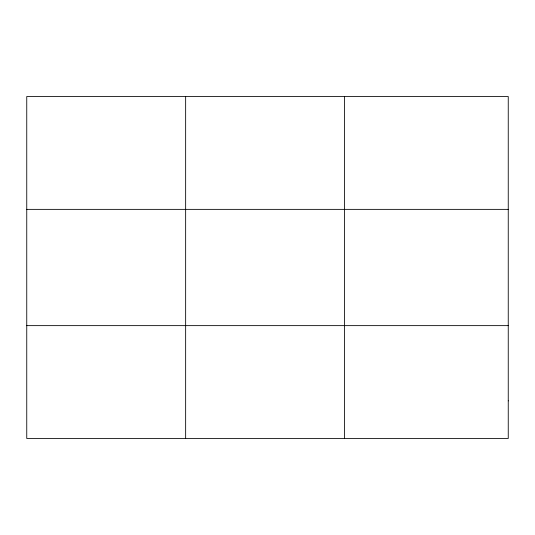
<?xml version="1.0" encoding="UTF-8"?>
<svg xmlns="http://www.w3.org/2000/svg" width="535" height="535" viewBox="0 0 535 535"><rect width="100%" height="100%" fill="white"/><g stroke="black" fill="none" stroke-linecap="round" stroke-linejoin="round"><path stroke-width="0.8" d="M185.645 438.479L185.645 96.521M344.54 438.479L344.54 96.521M26.75 209.366L508.25 209.366M26.75 325.634L508.25 325.634M508.25 400.862L508.25 438.479L26.75 438.479L26.75 96.521L508.25 96.521L508.25 400.862"/></g></svg>
